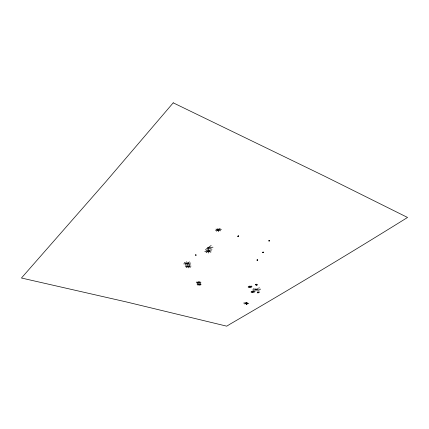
<?xml version="1.0" encoding="UTF-8"?>
<svg xmlns="http://www.w3.org/2000/svg" width="429" height="429" viewBox="0 0 429 429"><rect width="100%" height="100%" fill="white"/><g stroke="black" fill="none" stroke-linecap="round" stroke-linejoin="round"><path stroke-width="0.64" d="M208.564 253.008L207.749 249.463M199.41 285.392L198.295 281.435M195.715 255.067L195.978 254.987M208.612 250.38L208.054 248.016M255.791 291.125L255.807 290.433M188.524 267.878L186.685 261.69M195.688 254.928L196.015 255.148M195.645 255.008L196.058 255.062M257.068 288.792L256.96 289.194L255.604 289.677M247.072 302.917L246.986 304.215L246.246 303.845L246.198 302.601M257.019 289.929L256.923 290.202L255.609 289.452M238.24 236.036L238.063 236.229M257.545 289.334L257.389 289.672L255.507 289.57M259.116 289.216L258.467 289.318M189.425 261.856L185.172 264.961M245.527 303.33L244.541 303.952M200.311 283.671L197.919 285.258M256.537 284.132L255.877 284.936M211.486 250.831L204.789 251.625M199.968 281.601L197.142 283.467M191.018 266.071L185.237 266.784M259.304 287.666L258.778 288.004M220.131 228.373L216.42 231.183M189.902 265.127L186.352 267.68M258.129 288.385L257.732 288.486M190.428 267.267L185.762 265.664M257.212 292.996L258.033 292.042M262.907 252.466L263.277 252.091M212.993 247.19L207.556 247.849M254.847 291.57L250.997 292.015M252.032 286.551L248.123 287.001M251.34 285.993L248.713 287.591M205.55 249.608L211.165 245.49M210.269 249.748L206.135 252.702M254.172 291.028L251.571 292.583M245.023 302.89L243.634 303.078M268.929 241.012L269.439 240.669M187.162 263.701L188.149 263.041M257.068 260.183L257.491 259.904M254.317 292.315L251.458 291.329M251.496 287.317L248.584 286.299M254.284 290.422L253.496 290.814M211.947 249.238L208.194 247.876M200.734 284.985L197.597 283.939M190.782 263.057L183.692 263.894M237.822 236.379L238.486 236.111L238.411 235.687M201.131 284.234L197.12 284.663M200.466 283.151L196.798 281.912M260.698 289.167L259.507 289.189M200.928 282.271L196.246 282.765M221.402 229.467L215.449 230.244M259.159 290.851L258.66 290.701M257.411 284.465L255.673 284.743M259.336 291.94L257.593 292.144M258.043 290.487L257.738 290.336M262.714 252.365L263.476 252.193M254.756 289.693L255.046 289.639M253.668 289.736L252.804 289.811M256.971 260.081L257.588 260.006M268.811 240.878L269.557 240.803M190.283 264.328L189.404 264.484L184.336 262.484M248.756 303.55L247.613 303.131M237.768 236.223L238.465 236.068M210.886 252.193L206.054 250.466M255.684 284.835L257.454 285.033M245.49 302.767L246.085 303.201L246.128 304.14L247.083 303.925L246.884 302.665M257.604 292.24L259.245 292.514M220.694 230.85L216.028 229.07M262.741 252.209L263.449 252.349M255.287 289.361L254.928 289.125M254.327 288.98L253.56 288.637M257.051 259.953L257.502 260.13M268.908 240.723L269.401 240.792M237.939 236.079L238.32 236.186M256.649 285.505L255.85 284.636M258.365 292.948L257.781 292.052M262.972 252.096L263.213 252.461M245.989 303.024L246.294 304.279L246.922 303.78L246.75 302.547M218.517 231.622L217.878 228.41M195.865 255.201L195.812 254.885M250.145 287.73L249.893 285.902M252.976 292.696L252.751 290.942M255.84 289.709L255.861 288.626M246.595 303.678L246.648 304.317L246.466 302.52M269.171 240.637L269.197 241.044M257.271 259.883L257.287 260.205M173.219 102.831L106.177 181.344L21.45 278.019L126.512 301.973L226.737 326.169L230.352 323.949C289.929 289.296 349.018 253.855 407.55 217.46L324.71 176.249L173.219 102.831"/></g></svg>
